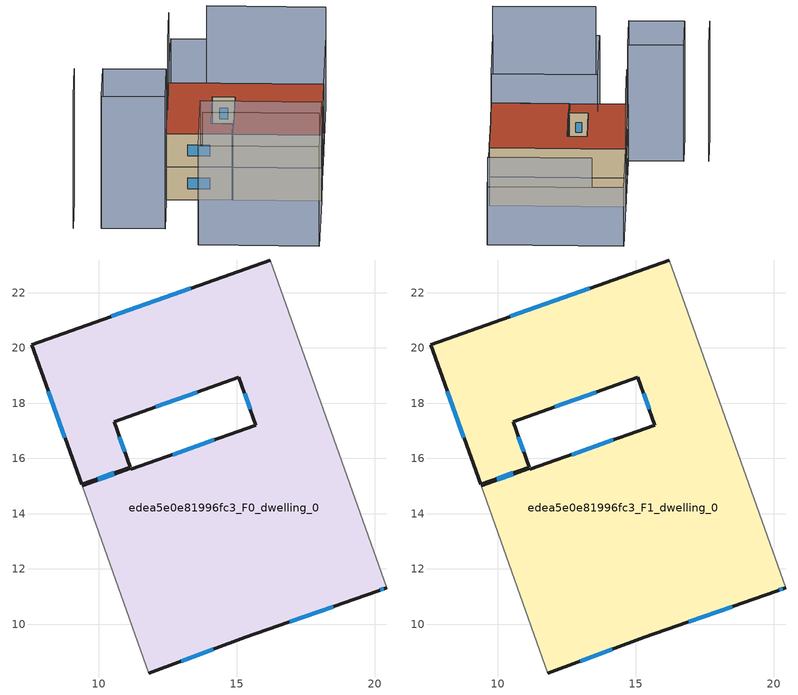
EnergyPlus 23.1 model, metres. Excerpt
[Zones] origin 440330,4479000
edea5e0e81996fc3_F0_dwelling_0
 floor ground (EU_floor_Construction): 16.21,23.18 20.43,11.33 20.09,11.2 15.32,9.52 11.82,8.23 9.4,15.01 11.16,15.64 11.17,15.61 15.69,17.2 15.08,18.94 10.56,17.33 11.14,15.68 9.38,15.06 7.57,20.12 z0
 wall outside (EU_wall_Construction): 16.21,23.18 7.57,20.12 9.38,15.06 11.14,15.68 10.56,17.33 15.08,18.94 15.69,17.2 11.17,15.61 11.16,15.64 9.4,15.01 / 11.82,8.23 15.32,9.52 20.09,11.2 20.43,11.33 z0:3
 wall adiabatic (EU_wall_Construction): 20.43,11.33 16.21,23.18 / 9.4,15.01 11.82,8.23 z0:3
 window (EU_Window_Construction): 10.57,15.43 9.99,15.22 / 14.18,16.67 12.68,16.14 / 15.28,18.36 15.48,17.78 / 12.07,17.87 13.57,18.4 / 10.95,16.23 10.75,16.78 / 9.97,15.27 10.55,15.47 / 8.18,18.43 8.78,16.75 / 13.32,22.16 10.46,21.14 / 20.2,11.24 20.32,11.28 / 16.91,10.08 18.49,10.64 / 12.99,8.66 14.15,9.09 z1:2
edea5e0e81996fc3_F1_dwelling_0
 floor to edea5e0e81996fc3_F0_dwelling_0 (EU_floor_Construction): 16.21,23.18 20.43,11.33 20.08,11.2 15.31,9.52 11.82,8.23 9.4,15.01 11.15,15.64 11.17,15.61 15.69,17.2 15.08,18.94 10.56,17.33 11.14,15.68 9.38,15.06 7.57,20.12 z3
 wall outside (EU_wall_Construction): 16.21,23.18 7.57,20.12 9.38,15.06 11.14,15.68 10.56,17.33 15.08,18.94 15.69,17.2 11.17,15.61 11.16,15.64 9.4,15.01 / 11.82,8.23 15.32,9.52 20.09,11.2 20.43,11.33 z3:6
 wall adiabatic (EU_wall_Construction): 20.43,11.33 16.21,23.18 / 9.4,15.01 11.82,8.23 z3:6
 window (EU_Window_Construction): 10.57,15.43 9.99,15.22 / 14.18,16.67 12.68,16.14 / 15.28,18.36 15.48,17.78 / 12.07,17.87 13.57,18.4 / 10.95,16.23 10.75,16.78 / 9.97,15.27 10.55,15.47 / 8.18,18.43 8.78,16.75 / 13.32,22.16 10.46,21.14 / 20.2,11.24 20.32,11.28 / 16.91,10.08 18.49,10.64 / 12.99,8.66 14.15,9.09 z4:5
 roof outside (EU_roof_Construction): 20.09,11.2 20.43,11.33 16.21,23.18 7.57,20.12 9.38,15.06 11.14,15.68 10.56,17.33 15.08,18.94 15.69,17.2 11.17,15.61 11.16,15.64 9.4,15.01 11.82,8.23 15.32,9.52 z6
shading: 1.16,14.47 4.36,5.57 / 4.74,26.99 0.11,25.31 / 16.85,23.41 12.08,21.68 / 5.56,24.83 7.3,19.97 / 7.3,19.97 2.67,18.31 / 2.67,18.31 0.93,23.17 / 0.93,23.17 5.56,24.83 z0:12; 27.82,14 24.61,23.04 / 8.51,17.49 11.82,8.23 / 11.82,8.23 4.27,5.53 / 4.27,5.53 0.96,14.79 / 0.96,14.79 8.51,17.49 z0:9; 20.43,11.32 16.21,23.19 / 16.21,23.19 23.62,25.83 / 23.62,25.83 27.85,13.96 / 27.85,13.96 20.43,11.32 z0:6
[Building]
EU S2 Campaign: North Axis=0; Terrain=City; Solar Distribution=FullExterior
[Site:Location]
Madrid: Latitude=40.5; Longitude=-3.5; Time Zone=1; Elevation=609
[SizingPeriod:WeatherFileDays]
AnnualSizingPeriod: Begin Month=1; Begin Day of Month=1; End Month=12; End Day of Month=31; Day of Week for Start Day=Monday; Use Weather File Daylight Saving Period=No; Use Weather File Rain and Snow Indicators=No
[MATERIAL]
EU_InternalMass_Material: Roughness=MediumRough; Thickness=0.1; Conductivity=1; Density=1800; Specific Heat=900; Thermal Absorptance=0.9; Solar Absorptance=0.7; Visible Absorptance=0.7
[MATERIAL:NOMASS] Roughness=MediumRough; Thermal Absorptance=0.9; Solar Absorptance=0.7; Visible Absorptance=0.7
Name | Thermal Resistance
EU_wall_NoMass | 0.459673
EU_roof_NoMass | 0.495815
EU_floor_NoMass | 0.788942
[WINDOWMATERIAL:SIMPLEGLAZINGSYSTEM]
EU_Window_SimpleGlazing: UFactor=4.26103; Solar Heat Gain Coefficient=0.85; Visible Transmittance=0.85
[CONSTRUCTION]
EU_wall_Construction: EU_wall_NoMass
EU_roof_Construction: EU_roof_NoMass
EU_floor_Construction: EU_floor_NoMass
EU_Window_Construction: EU_Window_SimpleGlazing
EU_InternalMass_Construction: EU_InternalMass_Material
[ZONE] Type=1; Multiplier=1; Ceiling Height=autocalculate; Floor Area=autocalculate; Part of Total Floor Area=Yes
Name | Volume
edea5e0e81996fc3_F0_dwelling_0 | 319.275
edea5e0e81996fc3_F1_dwelling_0 | 319.274
[INTERNALMASS] Construction=EU_InternalMass_Construction; Surface Area=106.425
Name | Zone or ZoneList
edea5e0e81996fc3_F0_dwelling_0_EU_InternalMass | edea5e0e81996fc3_F0_dwelling_0
edea5e0e81996fc3_F1_dwelling_0_EU_InternalMass | edea5e0e81996fc3_F1_dwelling_0
[OTHEREQUIPMENT] Fuel Type=Electricity; Design Level Calculation Method=Watts/Area; Power per Zone Floor Area=1; Fraction Latent=0; Fraction Radiant=0; Fraction Lost=0; Carbon Dioxide Generation Rate=0; EndUse Subcategory=EU_Step8_InternalGains
Name | Zone or ZoneList or Space or SpaceList | Schedule
EU_Step8_InternalGain_edea5e0e81996fc3_F0_dwelling_0_f000 | edea5e0e81996fc3_F0_dwelling_0 | EU_Step8_GainSchedule_edea5e0e81996fc3_F0_dwelling_0_f000
EU_Step8_InternalGain_edea5e0e81996fc3_F1_dwelling_0_f000 | edea5e0e81996fc3_F1_dwelling_0 | EU_Step8_GainSchedule_edea5e0e81996fc3_F1_dwelling_0_f000
[ZONEVENTILATION:DESIGNFLOWRATE] Schedule=EU_AlwaysOn; Design Flow Rate Calculation Method=AirChanges/Hour; Air Changes per Hour=0.719161; Ventilation Type=Natural; Fan Pressure Rise=0; Fan Total Efficiency=1; Constant Term Coefficient=1; Temperature Term Coefficient=0; Velocity Term Coefficient=0; Velocity Squared Term Coefficient=0; Minimum Indoor Temperature=-100; Maximum Indoor Temperature=100; Delta Temperature=-100; Minimum Outdoor Temperature=-100; Maximum Outdoor Temperature=100; Maximum Wind Speed=40
Name | Zone or ZoneList or Space or SpaceList
EU_ConstantAir_edea5e0e81996fc3_F0_dwelling_0 | edea5e0e81996fc3_F0_dwelling_0
EU_ConstantAir_edea5e0e81996fc3_F1_dwelling_0 | edea5e0e81996fc3_F1_dwelling_0
[HVACTEMPLATE:THERMOSTAT] Constant Heating Setpoint=20; Constant Cooling Setpoint=50
EU_HeatOnly_edea5e0e81996fc3_F0_dwelling_0; EU_HeatOnly_edea5e0e81996fc3_F1_dwelling_0
[HVACTEMPLATE:ZONE:IDEALLOADSAIRSYSTEM] System Availability Schedule=EU_AlwaysOn; Maximum Heating Supply Air Temperature=50; Minimum Cooling Supply Air Temperature=13; Maximum Heating Supply Air Humidity Ratio=0.0156; Minimum Cooling Supply Air Humidity Ratio=0.0077; Heating Limit=NoLimit; Cooling Limit=NoLimit; Heating Availability Schedule=EU_AlwaysOn; Cooling Availability Schedule=EU_CoolingOff; Dehumidification Control Type=ConstantSensibleHeatRatio; Cooling Sensible Heat Ratio=0.7; Dehumidification Setpoint=60; Humidification Control Type=None; Humidification Setpoint=30; Outdoor Air Method=None; Outdoor Air Flow Rate per Person=0.00944; Outdoor Air Flow Rate per Zone Floor Area=0; Outdoor Air Flow Rate per Zone=0; Demand Controlled Ventilation Type=None; Outdoor Air Economizer Type=NoEconomizer; Heat Recovery Type=None; Sensible Heat Recovery Effectiveness=0.7; Latent Heat Recovery Effectiveness=0.65
Name | Template Thermostat
edea5e0e81996fc3_F0_dwelling_0 | EU_HeatOnly_edea5e0e81996fc3_F0_dwelling_0
edea5e0e81996fc3_F1_dwelling_0 | EU_HeatOnly_edea5e0e81996fc3_F1_dwelling_0
[SIZING:ZONE] Zone Cooling Design Supply Air Temperature Input Method=SupplyAirTemperature; Zone Cooling Design Supply Air Temperature=13; Zone Heating Design Supply Air Temperature Input Method=SupplyAirTemperature; Zone Heating Design Supply Air Temperature=50; Zone Cooling Design Supply Air Humidity Ratio=0.008; Zone Heating Design Supply Air Humidity Ratio=0.008; Cooling Design Air Flow Method=DesignDay; Cooling Design Air Flow Rate=0; Cooling Minimum Air Flow per Zone Floor Area=0.000762; Cooling Minimum Air Flow=0; Cooling Minimum Air Flow Fraction=0.2; Heating Design Air Flow Method=DesignDay; Heating Design Air Flow Rate=0; Heating Maximum Air Flow per Zone Floor Area=0.002032; Heating Maximum Air Flow=0.141576; Heating Maximum Air Flow Fraction=0.3; Account for Dedicated Outdoor Air System=No; Dedicated Outdoor Air System Control Strategy=NeutralSupplyAir; Dedicated Outdoor Air Low Setpoint Temperature for Design=autosize; Dedicated Outdoor Air High Setpoint Temperature for Design=autosize; Zone Load Sizing Method=Sensible Load Only No Latent Load; Zone Latent Cooling Design Supply Air Humidity Ratio Input Method=HumidityRatioDifference; Zone Cooling Design Supply Air Humidity Ratio Difference=0.005; Zone Latent Heating Design Supply Air Humidity Ratio Input Method=HumidityRatioDifference; Zone Humidification Design Supply Air Humidity Ratio Difference=0.005
edea5e0e81996fc3_F0_dwelling_0; edea5e0e81996fc3_F1_dwelling_0
[SCHEDULE:CONSTANT]
Name | Hourly Value
EU_AlwaysOn | 1
EU_CoolingOff | 0
[SCHEDULE:FILE] Column Number=1; Rows to Skip at Top=0; Number of Hours of Data=8760; Column Separator=Comma; Interpolate to Timestep=No; Minutes per Item=60; Adjust Schedule for Daylight Savings=Yes
Name | File
EU_Step8_GainSchedule_edea5e0e81996fc3_F0_dwelling_0_f000 | ../../schedules/edea5e0e81996fc3/edea5e0e81996fc3_F0_dwelling_0_f000_gain.csv
EU_Step8_GainSchedule_edea5e0e81996fc3_F1_dwelling_0_f000 | ../../schedules/edea5e0e81996fc3/edea5e0e81996fc3_F1_dwelling_0_f000_gain.csv
